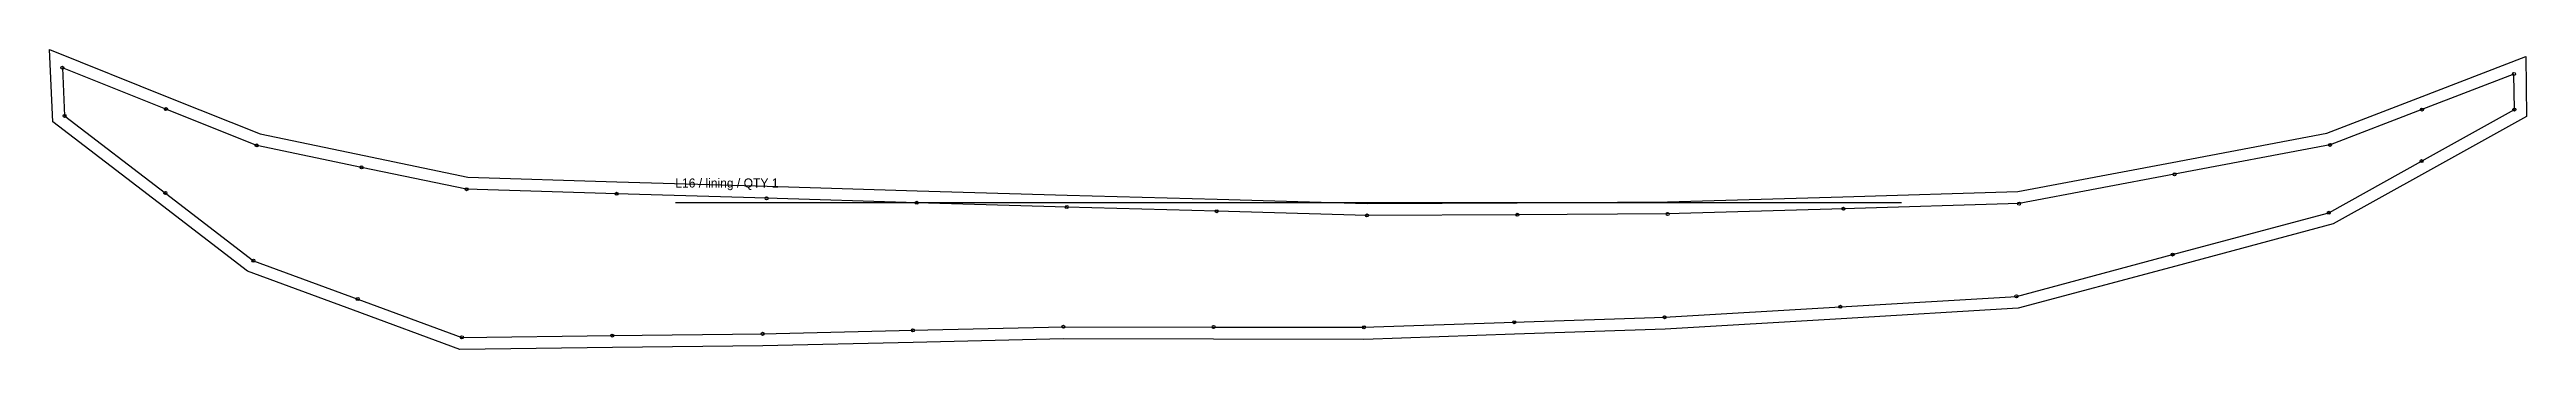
# Model space of a CAD drawing. Header units: millimetres. Extents: x -13 to 2462, y -12 to 287.
import ezdxf

# ---------------------------------------------------------------- set-up
doc = ezdxf.new("R2010")
doc.units = ezdxf.units.MM
for name, color, linetype in [('CUT', 7, 'Continuous'), ('GRAIN', 3, 'Continuous'), ('ID', 7, 'Continuous'), ('NOTCH', 1, 'Continuous'), ('SEW', 5, 'Continuous')]:
    doc.layers.add(name, color=color, linetype=linetype)

msp = doc.modelspace()

# ---------------------------------------------------------------- linework, layer by layer
at = {"layer": 'CUT'}
msp.add_lwpolyline([(-9.5, 214.9), (-12.8, 287.1), (108, 238.8), (197.6, 203), (301.4, 181.4), (405.2, 159.7), (554, 155.2), (704, 150.7), (853.9, 146.3), (1003.8, 142), (1153.8, 137.8), (1303.5, 133.6), (1453.5, 134.3), (1603.6, 135.1), (1779, 140.3), (1953.7, 145.4), (2108, 174.5), (2262.3, 203.6), (2353.2, 238.5), (2461.2, 280.1), (2461.9, 220.3), (2362.9, 165.4), (2268.9, 113.1), (2111.4, 71), (1954.1, 29), (1777.2, 18.5), (1601.3, 8.1), (1450.9, 3.1), (1300.4, -2), (1150.1, -1.7), (1000.2, -1.5), (850.1, -5), (699.8, -8.5), (549.5, -10.2), (397.2, -12), (290.9, 27), (185.1, 65.9), (95.6, 134.5)], close=True, dxfattribs=at)
at = {"layer": 'GRAIN'}
msp.add_line((612.4, 134.5), (1837.3, 134.5), dxfattribs=at)
at = {"layer": 'NOTCH'}
for centre in [(0, 269), (2449.4, 262.7), (103.5, 227.7), (2357.5, 227.3), (2449.8, 227.3), (2.2, 221), (194.1, 191.5), (2265.6, 192), (2357.1, 175.8), (298.9, 169.6), (403.8, 147.8), (2110.3, 162.7), (102.9, 144), (553.7, 143.2), (703.6, 138.7), (853.6, 134.3), (1003.5, 130), (1153.4, 125.8), (1453.6, 122.3), (1603.8, 123.1), (1779.4, 128.3), (1954.9, 133.4), (2264.4, 124.3), (1303.4, 121.6), (190.9, 76.5), (2108.3, 82.6), (295.1, 38.2), (1776.5, 30.5), (1952.2, 40.9), (399.2, 0), (549.4, 1.8), (699.6, 3.5), (849.8, 7), (1000.1, 10.5), (1150.2, 10.3), (1300.3, 10), (1450.5, 15.1), (1600.8, 20.1)]:
    msp.add_circle(centre, 1.5, dxfattribs=at)
at = {"layer": 'SEW'}
msp.add_lwpolyline([(2.2, 221), (102.9, 144), (190.9, 76.5), (295.1, 38.2), (399.2, 0), (549.4, 1.8), (699.6, 3.5), (849.8, 7), (1000.1, 10.5), (1150.2, 10.3), (1300.3, 10), (1450.5, 15.1), (1600.8, 20.1), (1776.5, 30.5), (1952.2, 40.9), (2108.3, 82.6), (2264.4, 124.3), (2357.1, 175.8), (2449.8, 227.3), (2449.4, 262.7), (2357.5, 227.3), (2265.6, 192), (2110.3, 162.7), (1954.9, 133.4), (1779.4, 128.3), (1603.8, 123.1), (1453.6, 122.3), (1303.4, 121.6), (1153.4, 125.8), (1003.5, 130), (853.6, 134.3), (703.6, 138.7), (553.7, 143.2), (403.8, 147.8), (298.9, 169.6), (194.1, 191.5), (103.5, 227.7), (0, 269)], close=True, dxfattribs=at)

# ---------------------------------------------------------------- texts
at = {"layer": 'ID'}
msp.add_text('L16 / lining / QTY 1', height=9, dxfattribs=at).set_placement((612.4, 149.5))

doc.saveas('drawing.dxf')
